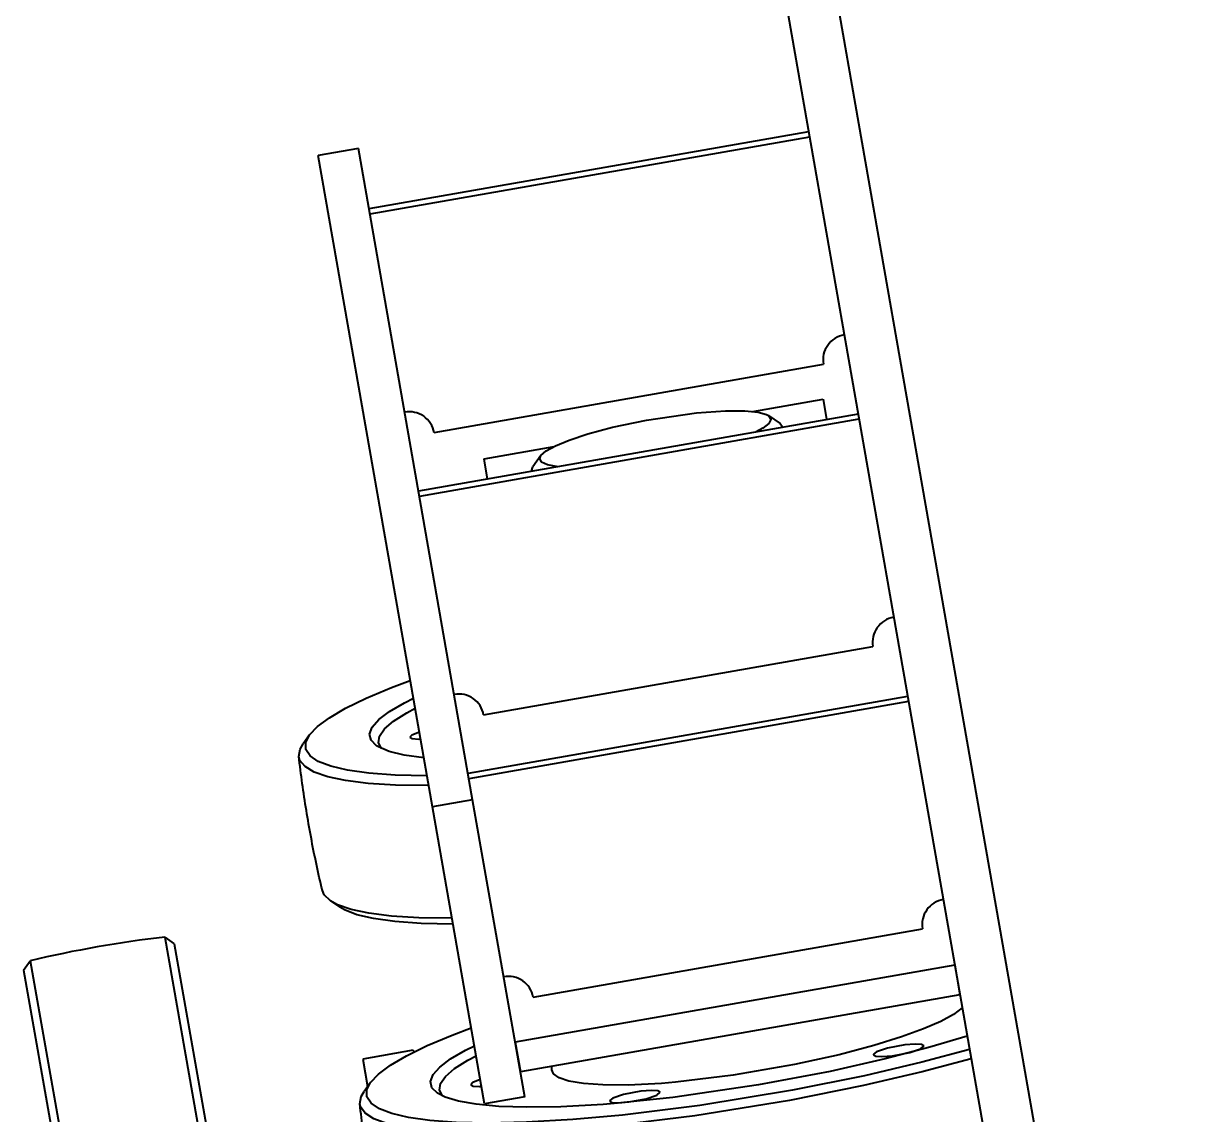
# Model space of a CAD drawing. Header units: millimetres. Extents: x 0 to 841, y 0 to 594.
# Drawn here: x 762.3 to 793.15, y 443.18 to 471.69 of the extents above; entities that cross this region are included whole.
import ezdxf

# ---------------------------------------------------------------- set-up
doc = ezdxf.new("R2010")
doc.units = ezdxf.units.MM
doc.linetypes.add('K5LT_BASIC', pattern=[0])
doc.layers.add('Системный слой', color=7, linetype='Continuous')

# ---------------------------------------------------------------- blocks, each defined once
blk = doc.blocks.new('U774')
at = {"layer": 'Системный слой', "color": 150, "linetype": 'K5LT_BASIC', "lineweight": 40, "true_color": 0x0080ff}
for p, q in [((773.57, 444.374), (773.916, 444.594)), ((773.916, 444.594), (774.135, 444.711)), ((773.202, 443.982), (773.333, 444.17)), ((773.333, 444.17), (773.57, 444.374)), ((773.176, 443.811), (773.202, 443.982)), ((773.256, 443.658), (773.176, 443.811))]:
    blk.add_line(p, q, dxfattribs=at)
blk = doc.blocks.new('U775')
at = {"layer": 'Системный слой', "color": 150, "linetype": 'K5LT_BASIC', "lineweight": 40, "true_color": 0x0080ff}
for p, q in [((775.311, 444.183), (775.311, 444.183)), ((775.311, 444.183), (775.311, 444.183)), ((774.046, 444.008), (773.997, 443.952)), ((773.997, 443.952), (774.057, 443.917)), ((774.244, 444.089), (774.046, 444.008)), ((774.057, 443.917), (774.219, 443.906)), ((774.219, 443.906), (774.276, 443.908))]:
    blk.add_line(p, q, dxfattribs=at)
blk = doc.blocks.new('U776')
at = {"layer": 'Системный слой', "color": 150, "linetype": 'K5LT_BASIC', "lineweight": 40, "true_color": 0x0080ff}
for p, q in [((787.078, 444.626), (785.8, 444.287)), ((785.8, 444.287), (784.259, 443.928)), ((784.259, 443.928), (782.325, 443.541)), ((771.094, 443.45), (771.126, 443.642)), ((771.126, 443.642), (771.204, 443.777)), ((771.113, 443.373), (771.094, 443.45)), ((771.232, 443.207), (771.113, 443.373)), ((782.325, 443.541), (779.849, 443.139)), ((771.458, 443.061), (771.232, 443.207)), ((771.794, 442.936), (771.458, 443.061)), ((772.244, 442.833), (771.794, 442.936)), ((779.849, 443.139), (777.853, 442.895)), ((772.815, 442.756), (772.244, 442.833)), ((773.515, 442.707), (772.815, 442.756)), ((774.361, 442.691), (773.515, 442.707)), ((775.375, 442.713), (774.361, 442.691)), ((776.602, 442.784), (775.375, 442.713)), ((777.853, 442.895), (776.602, 442.784))]:
    blk.add_line(p, q, dxfattribs=at)
blk = doc.blocks.new('U777')
at = {"layer": 'Системный слой', "color": 150, "linetype": 'K5LT_BASIC', "lineweight": 40, "true_color": 0x0080ff}
for p, q in [((773.511, 445.251), (774.008, 445.437)), ((772.852, 444.974), (773.511, 445.251)), ((772.315, 444.711), (772.852, 444.974)), ((787.034, 444.874), (785.788, 444.541)), ((771.892, 444.463), (772.315, 444.711)), ((785.788, 444.541), (784.288, 444.187)), ((771.375, 444.013), (771.58, 444.23)), ((771.58, 444.23), (771.892, 444.463)), ((784.288, 444.187), (782.407, 443.806)), ((771.277, 443.818), (771.375, 444.013)), ((771.281, 443.633), (771.277, 443.818)), ((771.389, 443.467), (771.281, 443.633)), ((782.407, 443.806), (779.979, 443.407)), ((771.605, 443.321), (771.389, 443.467)), ((771.93, 443.196), (771.605, 443.321)), ((779.979, 443.407), (777.962, 443.156)), ((772.369, 443.093), (771.93, 443.196)), ((772.928, 443.015), (772.369, 443.093)), ((773.616, 442.966), (772.928, 443.015)), ((774.449, 442.949), (773.616, 442.966)), ((775.451, 442.97), (774.449, 442.949)), ((776.665, 443.04), (775.451, 442.97)), ((777.962, 443.156), (776.665, 443.04))]:
    blk.add_line(p, q, dxfattribs=at)
blk = doc.blocks.new('U780')
at = {"layer": 'Системный слой', "color": 150, "linetype": 'K5LT_BASIC', "lineweight": 40, "true_color": 0x0080ff}
for p, q in [((786.973, 445.224), (785.999, 444.934)), ((773.463, 444.627), (773.853, 444.854)), ((773.853, 444.854), (774.089, 444.972)), ((785.999, 444.934), (784.828, 444.628)), ((773.183, 444.415), (773.463, 444.627)), ((784.828, 444.628), (783.387, 444.301)), ((772.943, 444.038), (773.01, 444.218)), ((773.01, 444.218), (773.183, 444.415)), ((783.387, 444.301), (781.518, 443.947)), ((772.98, 443.875), (772.943, 444.038)), ((773.124, 443.732), (772.98, 443.875)), ((781.518, 443.947), (779.278, 443.618)), ((773.329, 443.626), (773.124, 443.732)), ((773.675, 443.521), (773.329, 443.626)), ((779.278, 443.618), (777.742, 443.46)), ((774.138, 443.44), (773.675, 443.521)), ((774.728, 443.385), (774.138, 443.44)), ((775.458, 443.362), (774.728, 443.385)), ((776.352, 443.376), (775.458, 443.362)), ((777.458, 443.438), (776.352, 443.376)), ((777.742, 443.46), (777.458, 443.438))]:
    blk.add_line(p, q, dxfattribs=at)
blk = doc.blocks.new('U791')
at = {"layer": 'Системный слой', "color": 150, "linetype": 'K5LT_BASIC', "lineweight": 40, "true_color": 0x0080ff}
for p, q in [((772.322, 453.675), (772.541, 453.792)), ((771.739, 453.251), (771.976, 453.455)), ((771.976, 453.455), (772.322, 453.675)), ((771.608, 453.063), (771.739, 453.251)), ((771.582, 452.892), (771.608, 453.063)), ((771.662, 452.739), (771.582, 452.892))]:
    blk.add_line(p, q, dxfattribs=at)
blk = doc.blocks.new('U792')
at = {"layer": 'Системный слой', "color": 150, "linetype": 'K5LT_BASIC', "lineweight": 40, "true_color": 0x0080ff}
for p, q in [((772.65, 453.171), (772.452, 453.09)), ((772.452, 453.09), (772.403, 453.034)), ((772.403, 453.034), (772.463, 452.999)), ((772.463, 452.999), (772.625, 452.988)), ((772.625, 452.988), (772.682, 452.99))]:
    blk.add_line(p, q, dxfattribs=at)
blk = doc.blocks.new('U793')
at = {"layer": 'Системный слой', "color": 150, "linetype": 'K5LT_BASIC', "lineweight": 40, "true_color": 0x0080ff}
for p, q in [((769.532, 452.723), (769.61, 452.858)), ((769.501, 452.531), (769.532, 452.723)), ((769.529, 452.43), (769.501, 452.531)), ((769.663, 452.267), (769.529, 452.43)), ((769.904, 452.123), (769.663, 452.267)), ((770.256, 452.001), (769.904, 452.123)), ((770.722, 451.902), (770.256, 452.001)), ((771.309, 451.829), (770.722, 451.902)), ((772.029, 451.784), (771.309, 451.829)), ((772.896, 451.772), (772.029, 451.784))]:
    blk.add_line(p, q, dxfattribs=at)
blk = doc.blocks.new('U794')
at = {"layer": 'Системный слой', "color": 150, "linetype": 'K5LT_BASIC', "lineweight": 40, "true_color": 0x0080ff}
for p, q in [((771.918, 454.332), (772.414, 454.518)), ((770.721, 453.792), (771.258, 454.055)), ((771.258, 454.055), (771.918, 454.332)), ((770.298, 453.544), (770.721, 453.792)), ((769.986, 453.311), (770.298, 453.544)), ((769.781, 453.094), (769.986, 453.311)), ((769.684, 452.9), (769.781, 453.094)), ((769.686, 452.715), (769.684, 452.9)), ((769.794, 452.549), (769.686, 452.715)), ((770.009, 452.403), (769.794, 452.549)), ((770.334, 452.277), (770.009, 452.403)), ((770.772, 452.174), (770.334, 452.277)), ((771.33, 452.097), (770.772, 452.174)), ((772.018, 452.047), (771.33, 452.097)), ((772.851, 452.03), (772.018, 452.047))]:
    blk.add_line(p, q, dxfattribs=at)
blk = doc.blocks.new('U795')
at = {"layer": 'Системный слой', "color": 150, "linetype": 'K5LT_BASIC', "lineweight": 40, "true_color": 0x0080ff}
for p, q in [((770.166, 448.913), (770.116, 449.025)), ((770.33, 448.756), (770.166, 448.913)), ((770.513, 448.655), (770.33, 448.756)), ((770.864, 448.533), (770.513, 448.655)), ((771.33, 448.434), (770.864, 448.533)), ((771.918, 448.361), (771.33, 448.434)), ((772.638, 448.316), (771.918, 448.361)), ((773.504, 448.304), (772.638, 448.316))]:
    blk.add_line(p, q, dxfattribs=at)
blk = doc.blocks.new('U796')
at = {"layer": 'Системный слой', "color": 150, "linetype": 'K5LT_BASIC', "lineweight": 40, "true_color": 0x0080ff}
for p, q in [((770.69, 448.522), (770.571, 448.592)), ((771.015, 448.397), (770.69, 448.522)), ((771.453, 448.294), (771.015, 448.397)), ((772.012, 448.216), (771.453, 448.294)), ((772.699, 448.167), (772.012, 448.216)), ((773.532, 448.149), (772.699, 448.167))]:
    blk.add_line(p, q, dxfattribs=at)
blk = doc.blocks.new('U797')
at = {"layer": 'Системный слой', "color": 150, "linetype": 'K5LT_BASIC', "lineweight": 40, "true_color": 0x0080ff}
for p, q in [((772.259, 453.935), (772.495, 454.053)), ((771.869, 453.708), (772.259, 453.935)), ((771.416, 453.299), (771.589, 453.495)), ((771.589, 453.495), (771.869, 453.708)), ((771.349, 453.119), (771.416, 453.299)), ((771.387, 452.956), (771.349, 453.119)), ((771.53, 452.813), (771.387, 452.956)), ((771.583, 452.78), (771.53, 452.813)), ((771.862, 452.662), (771.583, 452.78)), ((772.255, 452.566), (771.862, 452.662)), ((772.769, 452.495), (772.255, 452.566))]:
    blk.add_line(p, q, dxfattribs=at)
blk = doc.blocks.new('U898')
at = {"layer": 'Системный слой', "color": 150, "linetype": 'K5LT_BASIC', "lineweight": 40, "true_color": 0x0080ff}
for p, q in [((782.08, 461.235), (782.148, 461.144)), ((782.148, 461.144), (782.149, 461.134)), ((775.582, 459.992), (775.615, 460.1)), ((775.584, 459.982), (775.582, 459.992))]:
    blk.add_line(p, q, dxfattribs=at)
blk = doc.blocks.new('U899')
at = {"layer": 'Системный слой', "color": 150, "linetype": 'K5LT_BASIC', "lineweight": 40, "true_color": 0x0080ff}
for p, q in [((778.589, 461.324), (779.898, 461.513)), ((779.898, 461.513), (780.658, 461.566)), ((780.658, 461.566), (781.16, 461.565)), ((781.16, 461.565), (781.505, 461.53)), ((781.505, 461.53), (781.723, 461.469)), ((781.723, 461.469), (781.777, 461.44)), ((781.777, 461.44), (781.841, 461.351)), ((777.052, 460.962), (777.7, 461.136)), ((777.7, 461.136), (778.589, 461.324)), ((781.79, 461.233), (781.634, 461.109)), ((781.842, 461.342), (781.79, 461.233)), ((781.841, 461.351), (781.842, 461.342)), ((776.565, 460.801), (777.052, 460.962)), ((781.634, 461.109), (781.457, 461.013)), ((775.83, 460.396), (775.965, 460.517)), ((775.965, 460.517), (776.207, 460.653)), ((776.207, 460.653), (776.565, 460.801)), ((775.798, 460.318), (775.83, 460.396)), ((775.845, 460.226), (775.798, 460.318)), ((776.002, 460.153), (775.845, 460.226)), ((776.276, 460.103), (776.002, 460.153))]:
    blk.add_line(p, q, dxfattribs=at)
blk = doc.blocks.new('U902')
at = {"layer": 'Системный слой', "color": 150, "linetype": 'K5LT_BASIC', "lineweight": 40, "true_color": 0x0080ff}
for p, q in [((781.372, 461.549), (783.205, 461.87)), ((774.341, 460.315), (776.174, 460.636))]:
    blk.add_line(p, q, dxfattribs=at)
blk = doc.blocks.new('U926')
at = {"layer": 'Системный слой', "color": 150, "linetype": 'K5LT_BASIC', "lineweight": 40, "true_color": 0x0080ff}
for p, q in [((786.618, 445.792), (786.283, 445.609)), ((786.844, 445.961), (786.618, 445.792)), ((785.832, 445.411), (785.253, 445.201)), ((786.283, 445.609), (785.832, 445.411)), ((785.253, 445.201), (784.528, 444.976)), ((784.528, 444.976), (783.623, 444.737)), ((782.46, 444.48), (780.855, 444.201)), ((783.623, 444.737), (782.46, 444.48)), ((776.156, 444.241), (776.114, 444.345)), ((776.303, 444.133), (776.156, 444.241)), ((780.855, 444.201), (779.35, 444.019)), ((776.562, 444.045), (776.303, 444.133)), ((776.939, 443.982), (776.562, 444.045)), ((777.446, 443.946), (776.939, 443.982)), ((778.109, 443.944), (777.446, 443.946)), ((778.977, 443.988), (778.109, 443.944)), ((779.35, 444.019), (778.977, 443.988))]:
    blk.add_line(p, q, dxfattribs=at)
blk = doc.blocks.new('U927')
at = {"layer": 'Системный слой', "color": 150, "linetype": 'K5LT_BASIC', "lineweight": 40, "true_color": 0x0080ff}
for p, q in [((784.606, 444.811), (784.525, 444.75)), ((784.886, 444.906), (784.606, 444.811)), ((785.339, 444.992), (784.886, 444.906)), ((785.02, 444.711), (785.473, 444.797)), ((785.615, 445.013), (785.339, 444.992)), ((785.473, 444.797), (785.753, 444.892)), ((785.776, 445.002), (785.615, 445.013)), ((785.753, 444.892), (785.758, 444.895)), ((785.758, 444.895), (785.835, 444.956)), ((785.836, 444.967), (785.776, 445.002)), ((785.835, 444.956), (785.836, 444.967)), ((784.525, 444.75), (784.523, 444.736)), ((784.523, 444.736), (784.582, 444.701)), ((784.582, 444.701), (784.744, 444.69)), ((784.744, 444.69), (785.02, 444.711))]:
    blk.add_line(p, q, dxfattribs=at)
blk = doc.blocks.new('U928')
at = {"layer": 'Системный слой', "color": 150, "linetype": 'K5LT_BASIC', "lineweight": 40, "true_color": 0x0080ff}
for p, q in [((777.711, 443.601), (777.63, 443.539)), ((777.991, 443.696), (777.711, 443.601)), ((778.444, 443.782), (777.991, 443.696)), ((778.126, 443.501), (778.579, 443.587)), ((778.72, 443.803), (778.444, 443.782)), ((778.579, 443.587), (778.858, 443.682)), ((778.882, 443.792), (778.72, 443.803)), ((778.858, 443.682), (778.864, 443.684)), ((778.864, 443.684), (778.94, 443.745)), ((778.942, 443.756), (778.882, 443.792)), ((778.94, 443.745), (778.942, 443.756)), ((777.63, 443.539), (777.628, 443.526)), ((777.628, 443.526), (777.688, 443.491)), ((777.688, 443.491), (777.85, 443.48)), ((777.85, 443.48), (778.126, 443.501))]:
    blk.add_line(p, q, dxfattribs=at)

msp = doc.modelspace()

# ---------------------------------------------------------------- linework, layer by layer
at = {"layer": 'Системный слой', "color": 150, "linetype": 'K5LT_BASIC', "lineweight": 40, "true_color": 0x0080ff}
for p, q in [((793.14834, 417.75217), (779.92422, 493.09783)), ((778.61096, 492.86734), (791.83508, 417.52167)), ((782.82485, 468.85832), (771.33383, 466.8415)), ((782.84876, 468.7221), (771.35774, 466.70528)), ((771.05575, 468.4259), (770.00514, 468.24151)), ((772.99355, 451.21474), (770.00514, 468.24151)), ((774.04416, 451.39914), (771.05575, 468.4259)), ((773.03597, 460.99983), (783.21373, 462.78616)), ((783.20523, 461.87049), (783.29904, 461.33599)), ((784.11983, 461.48005), (772.62881, 459.46323)), ((781.77719, 461.44016), (782.07977, 461.23481)), ((784.14374, 461.34384), (772.65272, 459.32702)), ((782.14994, 461.13431), (782.14821, 461.14414)), ((774.43454, 459.78016), (774.34073, 460.31466)), ((775.82997, 460.39634), (775.6154, 460.10023)), ((775.58364, 459.98184), (775.58192, 459.99167)), ((774.33095, 453.62157), (784.50871, 455.4079)), ((785.41481, 454.10179), (773.92379, 452.08497)), ((785.43872, 453.96557), (773.9477, 451.94875)), ((769.78109, 453.09395), (769.60995, 452.85777)), ((774.04416, 451.39914), (772.99355, 451.21474)), ((775.4063, 443.63821), (774.04416, 451.39914)), ((774.35569, 443.45382), (772.99355, 451.21474)), ((770.32993, 448.75564), (770.57127, 448.59185)), ((775.62593, 446.24331), (785.80369, 448.02963)), ((765.99739, 447.81029), (768.58735, 433.05376)), ((765.99739, 447.81029), (766.24365, 447.63756)), ((766.24365, 447.63756), (768.83361, 432.88104)), ((762.30387, 446.94608), (762.4766, 447.19234)), ((762.30387, 446.94608), (764.89383, 432.18956)), ((762.4766, 447.19234), (765.06655, 432.43582)), ((786.6476, 447.07787), (775.15657, 445.06105)), ((786.6476, 447.07787), (786.78381, 446.30178)), ((786.78381, 446.30178), (775.29279, 444.28496)), ((772.48577, 444.8524), (771.17251, 444.62191)), ((772.48577, 444.8524), (772.49426, 444.804)), ((775.15657, 445.06105), (775.29279, 444.28496)), ((771.17251, 444.62191), (771.29801, 443.90687)), ((776.11438, 444.34458), (776.10985, 444.42836)), ((771.37491, 444.013), (771.20377, 443.77683)), ((775.4063, 443.63821), (774.35569, 443.45382))]:
    msp.add_line(p, q, dxfattribs=at)
msp.add_arc((769.41389, 418.00546), 30, 96.539219, 103.37027, dxfattribs=at)
for centre, major_axis, start_param, end_param in [((783.87036, 462.90141), (-0.65663, -0.11525), 4.71238898, 6.28318531), ((772.37934, 460.88459), (0.65663, 0.11525), 0, 1.57079633), ((785.16534, 455.52314), (-0.65663, -0.11525), 4.71238898, 6.28318531), ((773.67432, 453.50632), (0.65663, 0.11525), 0, 1.57079633), ((786.46032, 448.14488), (-0.65663, -0.11525), 4.71238898, 6.28318531), ((774.9693, 446.12806), (0.65663, 0.11525), 0, 1.57079633)]:
    msp.add_ellipse(centre, major_axis=major_axis, ratio=0.9849446, start_param=start_param, end_param=end_param, dxfattribs=at)
for points, knots in [([(770.11589, 449.0255), (770.06078, 449.25642), (770.00846, 449.48803), (769.90944, 449.95244), (769.86275, 450.18526), (769.775, 450.65195), (769.73395, 450.88583), (769.65753, 451.35451), (769.62215, 451.58931), (769.5571, 452.05968), (769.52742, 452.29525), (769.5006, 452.53114)], [0, 0, 0, 0, 2.2, 2.2, 4.4, 4.4, 6.6, 6.6, 8.8, 8.8, 11, 11, 11, 11]), ([(771.70971, 439.94456), (771.6546, 440.17548), (771.60228, 440.40709), (771.54744, 440.66431), (771.5419, 440.68928), (771.49521, 440.92207), (771.45184, 441.12945), (771.41077, 441.34791), (771.40873, 441.35814), (771.36769, 441.59199), (771.32609, 441.81518), (771.25135, 442.27357), (771.21597, 442.50837), (771.15092, 442.97874), (771.12124, 443.21431), (771.09442, 443.4502)], [0, 0, 0, 0, 2.2, 2.2, 2.4369835, 2.4369835, 4.4, 4.4, 4.49660773, 4.49660773, 6.6, 6.6, 8.8, 8.8, 11, 11, 11, 11])]:
    msp.add_open_spline(points, degree=3, knots=knots, dxfattribs=at)

# ---------------------------------------------------------------- block references
at = {"layer": 'Системный слой'}
for name in ['U902', 'U899', 'U898', 'U794', 'U797', 'U791', 'U792', 'U793', 'U795', 'U796', 'U926', 'U777', 'U780', 'U927', 'U776', 'U774', 'U775', 'U928']:
    msp.add_blockref(name, (0, 0), dxfattribs=at)

doc.saveas('drawing.dxf')
